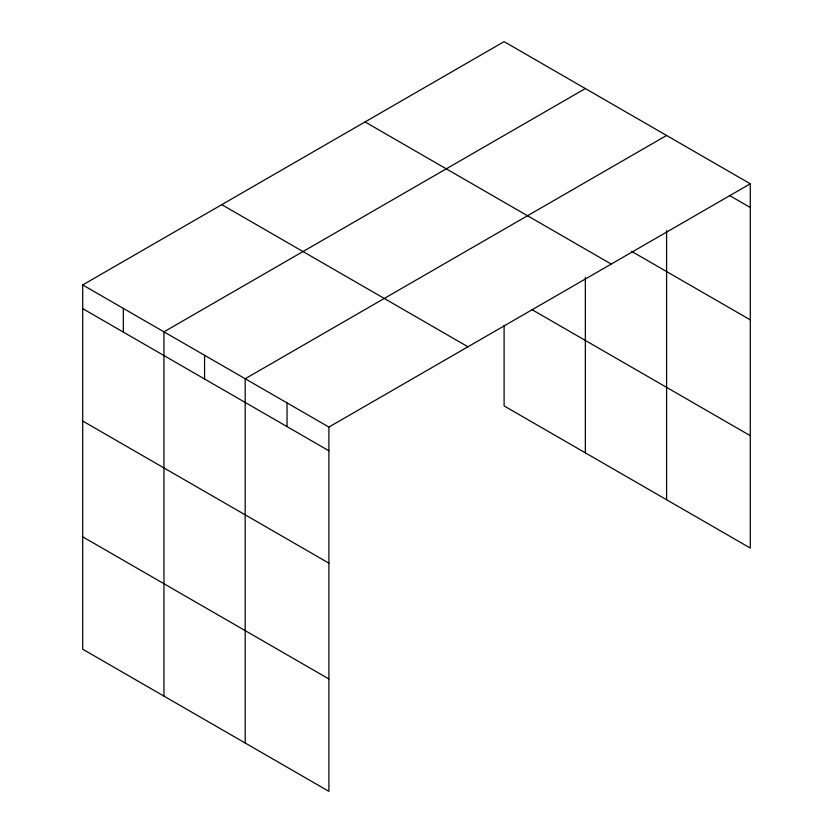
<?xml version="1.0" encoding="UTF-8"?>
<svg xmlns="http://www.w3.org/2000/svg" width="833" height="833" viewBox="0 0 833 833"><rect width="100%" height="100%" fill="white"/><g stroke="black" fill="none" stroke-linecap="round" stroke-linejoin="round"><path stroke-width="1.25" d="M750.294 183.791L328.9 427.069L328.9 791.35L82.706 649.209L82.706 284.938L504.1 41.65L750.294 183.791L750.294 548.062L504.1 405.931L504.1 325.464M585.339 88.558L163.955 331.836L163.955 696.117M666.587 135.456L245.194 378.744L245.194 743.026M729.364 195.411L750.294 207.49M631.456 251.264L750.294 319.882M365.041 121.93L611.235 264.071M531.548 309.387L750.294 435.68M221.765 204.647L467.959 346.788M82.706 284.938L328.9 427.069M82.706 308.637L328.9 450.778M82.706 421.029L328.9 563.16M82.706 536.827L328.9 678.957M666.587 230.679L666.587 499.738M585.339 277.399L585.339 452.829M287.052 402.912L287.052 426.611M204.574 355.295L204.574 378.994M123.336 308.387L123.336 332.086"/></g></svg>
